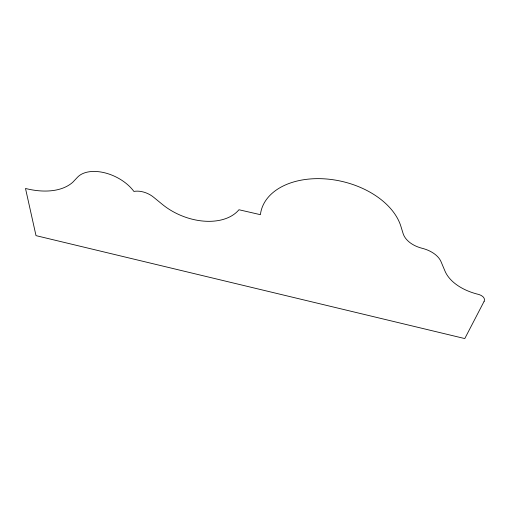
<?xml version="1.0" encoding="UTF-8"?>
<svg xmlns="http://www.w3.org/2000/svg" width="510" height="510" viewBox="0 0 510 510"><rect width="100%" height="100%" fill="white"/><g stroke="black" fill="none" stroke-linecap="round" stroke-linejoin="round"><path stroke-width="0.76" d="M484.137 301.308L464.782 338.57L36.012 235.639L25.5 188.47A71.349 42.196 31.3 0 0 72.758 182.261L77.545 177.199A34.731 21.006 26 0 1 104.964 172.864A34.731 21.006 26 0 1 133.907 191.435A17.671 10.914 24.3 0 1 153.606 197.23L162.352 204.389A52.071 34.24 22.4 0 0 238.948 209.744L260.406 214.678A72.203 47.366 13 0 1 326.54 178.997A72.203 47.366 13 0 1 400.879 226.3L403.104 233.523A27.113 17.786 6.5 0 0 421.891 248.223A26.941 16.868 8 0 1 441.073 261.77L444.975 271.052A51.363 31.69 3.7 0 0 479.049 294.538A9.059 5.336 5.5 0 1 484.137 301.308"/></g></svg>
